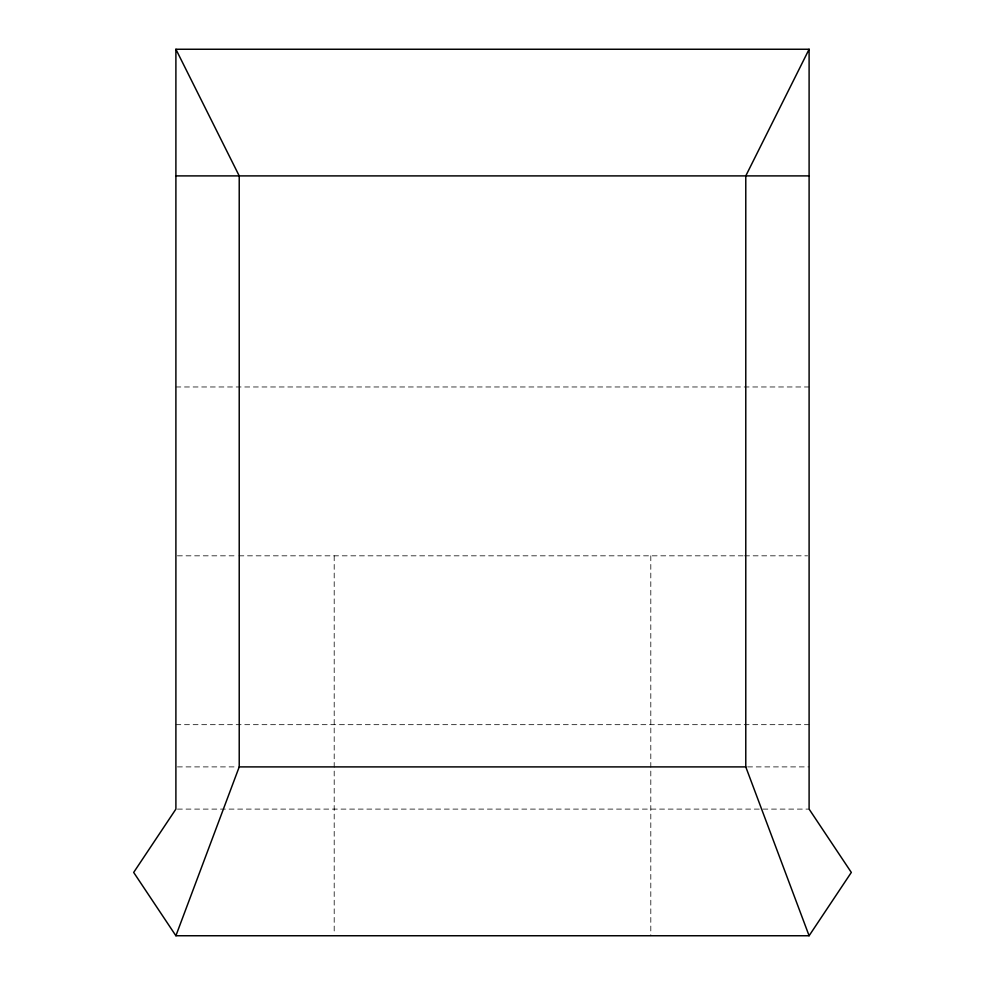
<?xml version="1.0" encoding="UTF-8"?>
<svg xmlns="http://www.w3.org/2000/svg" width="985" height="985" viewBox="0 0 985 985"><rect width="100%" height="100%" fill="white"/><g stroke="black" fill="none" stroke-linecap="round" stroke-linejoin="round"><path stroke-width="0.74" stroke-dasharray="4.92 3.69" d="M175.896 386.97L809.104 386.97M177.435 555.823L237.373 555.823M238.912 555.823L743.022 555.823M744.562 555.823L807.565 555.823M175.896 724.677L809.104 724.677M177.435 766.896L237.373 766.896M747.627 766.896L809.104 766.896M177.435 809.104L809.104 809.104M650.802 555.823L650.802 935.75M334.198 555.823L334.198 932.672"/><path stroke-width="1.48" d="M175.896 935.75L239.22 766.896L239.22 175.896L175.896 49.25L809.104 49.25L809.104 809.104L851.323 872.427L809.104 935.75L175.896 935.75L133.677 872.427L175.896 809.104L175.896 49.25M809.104 49.25L745.78 175.896L745.78 766.896L809.104 935.75M175.896 175.896L809.104 175.896M239.22 766.896L745.78 766.896"/></g></svg>
